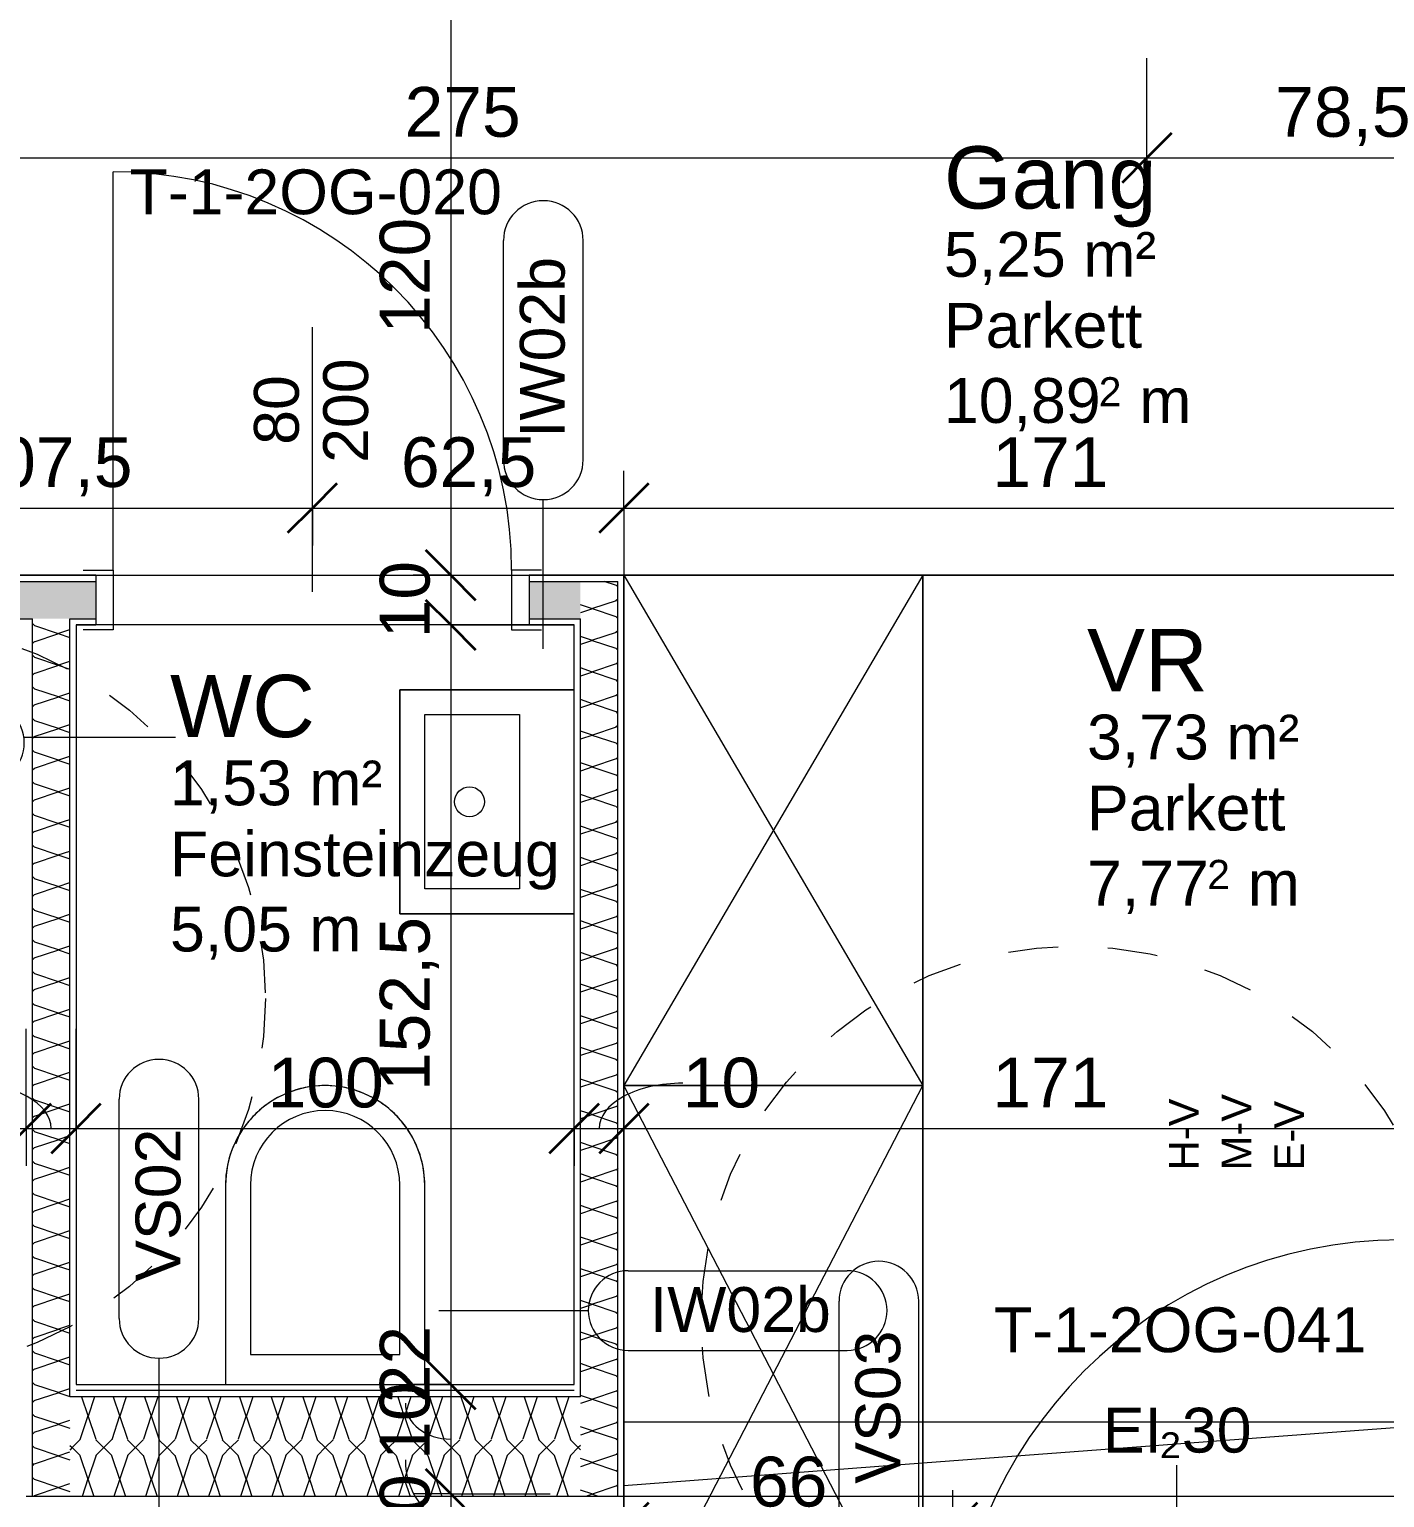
# Model space of a CAD drawing. Header units: metres. Extents: x 3 to 50, y 58.8 to 100.4.
# Drawn here: x 35.654 to 38.375, y 80.728 to 83.676 of the extents above; entities that cross this region are included whole.
import ezdxf

# ---------------------------------------------------------------- set-up
doc = ezdxf.new("R2010")
doc.units = ezdxf.units.M
doc.linetypes.add('Verdeckt', pattern=[0.003, 0.002, -0.001])
for name, color, linetype, lineweight in [('A_2D', 7, 'Continuous', 13), ('A_Bemassung-50_', 4, 'Continuous', 9), ('A_Bemassung_', 4, 'Continuous', 9), ('A_Beschriftung_', 7, 'Continuous', 9), ('A_Bodenschlitz', 7, 'Continuous', 5), ('A_Decken', 8, 'Continuous', 13), ('A_Moebel', 6, 'Continuous', 13), ('A_Raeume', 7, 'Continuous', 13), ('A_Raeume_', 7, 'Continuous', 5), ('A_Raeume_Beschriftung_', 7, 'Continuous', 9), ('A_Sanitaer', 3, 'Continuous', 13), ('A_Tueren', 31, 'Continuous', 13), ('A_Waende', 7, 'Continuous', 13), ('Text', 130, 'Continuous', 9)]:
    doc.layers.add(name, color=color, linetype=linetype, lineweight=lineweight)
doc.styles.add('Arial_2', font='arial.ttf', dxfattribs={"height": 0.125})
doc.styles.add('Arial_3', font='arial.ttf', dxfattribs={"height": 0.09})
doc.styles.add('Arial_4', font='arial.ttf', dxfattribs={"height": 0.05849})
doc.styles.add('Arial_5', font='arial.ttf', dxfattribs={"height": 0.1})
doc.styles.add('Arial_6', font='arial.ttf', dxfattribs={"height": 0.06})
doc.styles.add('Segoe UI Symbol', font='seguisym.ttf', dxfattribs={"height": 0.09})
doc.dimstyles.new('WGA-Bemaßung', dxfattribs={"dimscale": 0.3048, "dimtxt": 0.102026, "dimasz": 0.328084, "dimexe": 0.246063, "dimexo": 0.0625, "dimgap": 0.04101, "dimtad": 1, "dimdec": 1, "dimlfac": 100, "dimrnd": 0.5, "dimdsep": 46, "dimtxsty": 'Arial_5', "dimblk1": 'OBLIQUE', "dimblk2": 'OBLIQUE', "dimsah": 1, "dimcen": 0.09, "dimdle": 0.246063, "dimazin": 2, "dimtfac": 1, "dimtdec": 4, "dimtix": 1, "dimtmove": 0, "dimatfit": 3, "dimfxl": 0.656168, "dimfxlon": 1, "dimtvp": 1, "dimtolj": 1, "dimtzin": 0, "dimarcsym": 2})
doc.dimstyles.new('WGA-Bemaßung_1', dxfattribs={"dimscale": 0.3048, "dimtxt": 0.102026, "dimasz": 0.328084, "dimexe": 0.246063, "dimexo": 0.0625, "dimgap": 0.04101, "dimtad": 1, "dimdec": 1, "dimlfac": 100, "dimrnd": 0.5, "dimdsep": 46, "dimtxsty": 'Arial_5', "dimblk1": 'OBLIQUE', "dimblk2": 'OBLIQUE', "dimsah": 1, "dimcen": 0.09, "dimdle": 0.246063, "dimazin": 2, "dimtfac": 1, "dimtdec": 4, "dimtix": 1, "dimtmove": 1, "dimatfit": 3, "dimfxl": 0.656168, "dimfxlon": 1, "dimtvp": 1, "dimtolj": 1, "dimtzin": 0, "dimarcsym": 2})
doc.dimstyles.new('WGA-Bemaßung_2', dxfattribs={"dimscale": 0.3048, "dimtxt": 0.102026, "dimasz": 0.328084, "dimexe": 0.246063, "dimexo": 0.0625, "dimgap": 0.04101, "dimtad": 1, "dimdec": 1, "dimlfac": 100, "dimrnd": 0.5, "dimdsep": 46, "dimtxsty": 'Arial_5', "dimblk1": 'OBLIQUE', "dimblk2": 'OBLIQUE', "dimsah": 1, "dimcen": 0.09, "dimdle": 0.246063, "dimazin": 2, "dimtfac": 1, "dimtdec": 4, "dimtix": 1, "dimtmove": 2, "dimatfit": 3, "dimfxl": 0.656168, "dimfxlon": 1, "dimtvp": 1, "dimtolj": 1, "dimtzin": 0, "dimarcsym": 2})
doc.dimstyles.new('WGA-Bemaßung_3', dxfattribs={"dimscale": 0.3048, "dimtxt": 0.102026, "dimasz": 0.328084, "dimexe": 0.246063, "dimexo": 0.0625, "dimgap": 0.04101, "dimtad": 1, "dimdec": 1, "dimlfac": 100, "dimrnd": 0.5, "dimdsep": 46, "dimtxsty": 'Arial_5', "dimblk1": 'OBLIQUE', "dimblk2": 'OBLIQUE', "dimsah": 1, "dimcen": 0.09, "dimdle": 0.246063, "dimazin": 2, "dimtfac": 1, "dimtdec": 4, "dimtix": 1, "dimtmove": 0, "dimatfit": 3, "dimfxl": 0.656168, "dimfxlon": 1, "dimtvp": 1, "dimtolj": 1, "dimtzin": 0, "dimarcsym": 2})

# ---------------------------------------------------------------- blocks, each defined once
blk = doc.blocks.new('UZ_D1 - SL_0800x2000_Zimmertür_Stahlzarge_GK-7175309-263_PP_02OG_BT1')
at = {"layer": 'A_Tueren', "lineweight": 5}
for p, q in [((-0.4, 0.06), (-0.46, 0.06)), ((-0.4, -0.06), (-0.4, 0.06)), ((0.4, 0.06), (0.46, 0.06)), ((0.4, -0.06), (0.4, 0.06)), ((-0.46, -0.06), (-0.4, -0.06)), ((0.46, -0.06), (0.4, -0.06)), ((0.4, -0.06), (0.4, -0.86))]:
    blk.add_line(p, q, dxfattribs=at)
blk.add_arc((0.4, -0.06), 0.8, 180, 270, dxfattribs=at)
blk = doc.blocks.new('Sani_WC-Wandbasierend - 400x600-V11-263_PP_02OG_BT1')
at = {"layer": 'A_Sanitaer', "lineweight": 5}
for p, q in [((-0.075, 0.5125), (-0.075, 0.1125)), ((-0.075, 0.5125), (-0.075, 0.1125)), ((-0.025, 0.5125), (-0.025, 0.1725)), ((0.275, 0.1725), (0.275, 0.5125)), ((0.325, 0.1125), (0.325, 0.5125)), ((0.325, 0.1125), (0.325, 0.5125)), ((-0.025, 0.1725), (0.275, 0.1725)), ((-0.075, 0.1125), (0.325, 0.1125))]:
    blk.add_line(p, q, dxfattribs=at)
for radius, start, end in [(0.2, 0, 180), (0.2, 101.334, 112.8529), (0.2, 97.6033, 101.334), (0.2, 82.3967, 97.6033), (0.2, 78.666, 82.3967), (0.2, 67.1471, 78.666), (0.2, 118.3339, 128.1952), (0.2, 112.8529, 118.3339), (0.2, 61.6661, 67.1471), (0.2, 51.8048, 61.6661), (0.2, 134.0719, 143.7338), (0.15, 0, 180), (0.2, 128.1952, 134.0719), (0.2, 45.9281, 51.8048), (0.2, 36.2662, 45.9281), (0.2, 143.7338, 149.4915), (0.2, 30.5085, 36.2662), (0.2, 152.2044, 159.851), (0.2, 149.4915, 152.0709), (0.2, 20.149, 30.5085), (0.2, 164.7803, 180), (0.2, 159.851, 164.7803), (0.2, 15.2197, 20.149), (0.2, 0, 15.2197)]:
    blk.add_arc((0.125, 0.5125), radius, start, end, dxfattribs=at)
blk = doc.blocks.new('Moeb_Schrank - Schrank_2m_60cm-3885443-263_PP_02OG_BT1')
at = {"layer": 'A_Moebel', "color": 8}
for p, q in [((0, 0), (1.025, 0.6)), ((0, 0.6), (1.025, 0)), ((1.025, 0.6), (0, 0.6)), ((0, 0.6), (0, 0)), ((0, 0), (0, 0.6)), ((0, 0.6), (1.025, 0.6)), ((1.025, 0), (1.025, 0.6)), ((1.025, 0.6), (1.025, 0)), ((0, 0), (1.025, 0)), ((1.025, 0), (0, 0))]:
    blk.add_line(p, q, dxfattribs=at)
blk = doc.blocks.new('Moeb_Schrank - Schrank_2m_60cm-10184695-263_PP_02OG_BT1')
at = {"layer": 'A_Moebel', "color": 8}
for p, q in [((0, 0), (1.1575, 0.6)), ((0, 0.6), (1.1575, 0)), ((1.1575, 0.6), (0, 0.6)), ((0, 0.6), (0, 0)), ((0, 0), (0, 0.6)), ((0.1912, 0.6), (1.1575, 0.6)), ((1.1575, 0), (1.1575, 0.6)), ((1.1575, 0.6), (1.1575, 0)), ((0, 0), (1.1575, 0)), ((1.1575, 0), (0, 0))]:
    blk.add_line(p, q, dxfattribs=at)
blk = doc.blocks.new('UZ_D1 - SL_0900x2000_Wohnungstür-5426849-263_PP_02OG_BT1')
at = {"layer": 'A_Tueren', "lineweight": 5}
for p, q in [((0.45, 0.1), (0.45, 1)), ((-0.51, 0.1), (-0.45, 0.1)), ((-0.45, 0.1), (-0.45, -0.1)), ((0.45, 0.1), (0.45, -0.1)), ((0.51, 0.1), (0.45, 0.1)), ((-0.45, -0.1), (-0.51, -0.1)), ((0.45, -0.1), (0.51, -0.1))]:
    blk.add_line(p, q, dxfattribs=at)
blk.add_arc((0.45, 0.1), 0.9, 90, 180, dxfattribs=at)
blk = doc.blocks.new('Sani_Handwaschbecken_Wandbasiert_eckig - 450 x 350-11050515-263_PP_02OG_BT1')
at = {"layer": 'A_Sanitaer', "lineweight": 5}
for p, q in [((0.3476, 0.4), (-0.1024, 0.4)), ((-0.1024, 0.4), (-0.1024, 0.05)), ((-0.1024, 0.05), (-0.1024, 0.4)), ((-0.1024, 0.4), (0.3476, 0.4)), ((0.3476, 0.05), (0.3476, 0.4)), ((0.3476, 0.4), (0.3476, 0.05)), ((-0.0524, 0.16), (-0.0524, 0.35)), ((-0.0524, 0.35), (0.2976, 0.35)), ((0.2976, 0.35), (0.2976, 0.16)), ((0.2976, 0.16), (-0.0524, 0.16))]:
    blk.add_line(p, q, dxfattribs=at)
blk.add_circle((0.1226, 0.26), 0.03, dxfattribs=at)
blk = doc.blocks.new('Allg_BS - HKLS-8407931-263_PP_02OG_BT1')
at = {"layer": 'A_Bodenschlitz'}
for p, q in [((-0.7034, 0.0065), (-0.1034, 0.0065)), ((-0.1034, -0.0763), (1.0006, 0.0065)), ((-0.1034, 0.0065), (1.0006, 0.0065)), ((1.0006, 0.0065), (1.0006, -0.1435)), ((-0.7034, -0.1213), (-0.1034, -0.0763)), ((-0.1034, -0.1435), (-0.7034, -0.1435)), ((1.0006, -0.1435), (-0.1034, -0.1435))]:
    blk.add_line(p, q, dxfattribs=at)
blk = doc.blocks.new('BS_Tuer_PP - oben-10002441-263_PP_02OG_BT1')
at = {"layer": 'A_Beschriftung_'}
blk.add_line((0, 0.000124), (0, 0.010761), dxfattribs=at)
blk = doc.blocks.new('BS_Wand_Lollipop - links_unten-2026911-263_PP_02OG_BT1')
at = {"layer": 'A_Beschriftung_'}
for p, q in [((-0.00467, 0.001367), (-0.01347, 0.001367)), ((-0.003087, 0), (0.003, 0)), ((-0.00467, -0.001833), (-0.01347, -0.001833))]:
    blk.add_line(p, q, dxfattribs=at)
for centre, start, end in [((-0.01347, -0.000233), 90, 270), ((-0.00467, -0.000233), 270, 90)]:
    blk.add_arc(centre, 0.0016, start, end, dxfattribs=at)
blk = doc.blocks.new('BS_Wand_Lollipop - rechts_oben-2026913-263_PP_02OG_BT1')
at = {"layer": 'A_Beschriftung_'}
for p, q in [((0.0046, 0.0016), (0.0134, 0.0016)), ((-0.003, 0), (0.003, 0)), ((0.0046, -0.0016), (0.0134, -0.0016))]:
    blk.add_line(p, q, dxfattribs=at)
for centre, start, end in [((0.0046, 0), 90, 270), ((0.0134, 0), 270, 90)]:
    blk.add_arc(centre, 0.0016, start, end, dxfattribs=at)
blk = doc.blocks.new('DIMBLOCK199-263_PP_02OG_BT1')
at = {"layer": 'A_Bemassung-50_', "transparency": 16777216}
for p, q in [((32.8102, 81.4693), (32.8102, 81.6693)), ((35.6477, 81.4693), (35.6477, 81.6693)), ((32.8102, 81.4693), (35.6477, 81.4693)), ((32.8102, 81.4693), (32.8102, 81.3943)), ((35.6477, 81.4693), (35.6477, 81.3943))]:
    blk.add_line(p, q, dxfattribs=at)
at = {"layer": 'A_Bemassung-50_', "lineweight": 35, "transparency": 16777216}
for p, q in [((32.8102, 81.4693), (32.8602, 81.5193)), ((35.6477, 81.4693), (35.6977, 81.5193)), ((32.8102, 81.4693), (32.7602, 81.4193)), ((35.6477, 81.4693), (35.5977, 81.4193))]:
    blk.add_line(p, q, dxfattribs=at)
at = {"layer": 'A_Bemassung-50_', "color": 0, "transparency": 16777216, "insert": (33.7855, 81.5837), "char_height": 0.1, "width": 0.276883, "attachment_point": 1, "line_spacing_factor": 0.941778, "style": 'Arial_5'}
blk.add_mtext('284', dxfattribs=at)
blk = doc.blocks.new('_Oblique')
at = {"color": 0, "linetype": 'ByBlock', "lineweight": -2}
blk.add_line((-0.5, -0.5), (0.5, 0.5), dxfattribs=at)
blk = doc.blocks.new('DIMBLOCK200-263_PP_02OG_BT1')
at = {"layer": 'A_Bemassung-50_', "transparency": 16777216}
for p, q in [((35.6477, 81.4693), (35.6477, 81.6693)), ((35.7477, 81.4693), (35.7477, 81.6693)), ((35.6477, 81.4693), (35.7477, 81.4693)), ((35.6477, 81.4693), (35.6477, 81.3943)), ((35.7477, 81.4693), (35.7477, 81.3943))]:
    blk.add_line(p, q, dxfattribs=at)
at = {"layer": 'A_Bemassung-50_', "lineweight": 35, "transparency": 16777216}
for p, q in [((35.6477, 81.4693), (35.6977, 81.5193)), ((35.7477, 81.4693), (35.7977, 81.5193)), ((35.6477, 81.4693), (35.5977, 81.4193)), ((35.7477, 81.4693), (35.6977, 81.4193))]:
    blk.add_line(p, q, dxfattribs=at)
at = {"layer": 'A_Bemassung-50_', "transparency": 16777216}
blk.add_ellipse((35.5327, 81.4693), major_axis=(0.165, 0), ratio=0.551504, start_param=0, end_param=1.570796, dxfattribs=at)
at = {"layer": 'A_Bemassung-50_', "color": 0, "transparency": 16777216, "insert": (35.3789, 81.6116), "char_height": 0.1, "width": 0.184588, "attachment_point": 1, "line_spacing_factor": 0.941778, "style": 'Arial_5'}
blk.add_mtext('10', dxfattribs=at)
blk = doc.blocks.new('DIMBLOCK201-263_PP_02OG_BT1')
at = {"layer": 'A_Bemassung-50_', "transparency": 16777216}
for p, q in [((35.7477, 81.4693), (35.7477, 81.6693)), ((36.7477, 81.4693), (36.7477, 81.6693)), ((35.7477, 81.4693), (36.7477, 81.4693)), ((35.7477, 81.4693), (35.7477, 81.3943)), ((36.7477, 81.4693), (36.7477, 81.3943))]:
    blk.add_line(p, q, dxfattribs=at)
at = {"layer": 'A_Bemassung-50_', "lineweight": 35, "transparency": 16777216}
for p, q in [((35.7477, 81.4693), (35.7977, 81.5193)), ((36.7477, 81.4693), (36.7977, 81.5193)), ((35.7477, 81.4693), (35.6977, 81.4193)), ((36.7477, 81.4693), (36.6977, 81.4193))]:
    blk.add_line(p, q, dxfattribs=at)
at = {"layer": 'A_Bemassung-50_', "color": 0, "transparency": 16777216, "insert": (36.1323, 81.6116), "char_height": 0.1, "width": 0.276883, "attachment_point": 1, "line_spacing_factor": 0.941778, "style": 'Arial_5'}
blk.add_mtext('100', dxfattribs=at)
blk = doc.blocks.new('DIMBLOCK202-263_PP_02OG_BT1')
at = {"layer": 'A_Bemassung-50_', "transparency": 16777216}
for p, q in [((36.7477, 81.4693), (36.7477, 81.6693)), ((36.8477, 81.4693), (36.8477, 81.6693)), ((36.7477, 81.4693), (36.8477, 81.4693)), ((36.7477, 81.4693), (36.7477, 81.3943)), ((36.8477, 81.4693), (36.8477, 81.3943))]:
    blk.add_line(p, q, dxfattribs=at)
at = {"layer": 'A_Bemassung-50_', "lineweight": 35, "transparency": 16777216}
for p, q in [((36.7477, 81.4693), (36.7977, 81.5193)), ((36.8477, 81.4693), (36.8977, 81.5193)), ((36.7477, 81.4693), (36.6977, 81.4193)), ((36.8477, 81.4693), (36.7977, 81.4193))]:
    blk.add_line(p, q, dxfattribs=at)
at = {"layer": 'A_Bemassung-50_', "transparency": 16777216}
blk.add_ellipse((36.9657, 81.4693), major_axis=(0.168, 0), ratio=0.541463, start_param=1.570796, end_param=3.141593, dxfattribs=at)
at = {"layer": 'A_Bemassung-50_', "color": 0, "transparency": 16777216, "insert": (36.9657, 81.6116), "char_height": 0.1, "width": 0.184588, "attachment_point": 1, "line_spacing_factor": 0.941778, "style": 'Arial_5'}
blk.add_mtext('10', dxfattribs=at)
blk = doc.blocks.new('DIMBLOCK203-263_PP_02OG_BT1')
at = {"layer": 'A_Bemassung-50_', "transparency": 16777216}
for p, q in [((36.8477, 81.4693), (36.8477, 81.6693)), ((38.5577, 81.4693), (38.5577, 81.6693)), ((36.8477, 81.4693), (38.5577, 81.4693)), ((36.8477, 81.4693), (36.8477, 81.3943)), ((38.5577, 81.4693), (38.5577, 81.3943))]:
    blk.add_line(p, q, dxfattribs=at)
at = {"layer": 'A_Bemassung-50_', "lineweight": 35, "transparency": 16777216}
for p, q in [((36.8477, 81.4693), (36.8977, 81.5193)), ((38.5577, 81.4693), (38.6077, 81.5193)), ((36.8477, 81.4693), (36.7977, 81.4193)), ((38.5577, 81.4693), (38.5077, 81.4193))]:
    blk.add_line(p, q, dxfattribs=at)
at = {"layer": 'A_Bemassung-50_', "color": 0, "transparency": 16777216, "insert": (37.5873, 81.6116), "char_height": 0.1, "width": 0.276883, "attachment_point": 1, "line_spacing_factor": 0.941778, "style": 'Arial_5'}
blk.add_mtext('171', dxfattribs=at)
blk = doc.blocks.new('DIMBLOCK489-263_PP_02OG_BT1')
at = {"layer": 'A_Bemassung-50_', "transparency": 16777216}
for p, q in [((35.1477, 83.4184), (35.1477, 83.6184)), ((37.8977, 83.4184), (37.8977, 83.6184)), ((35.1477, 83.4184), (37.8977, 83.4184)), ((35.1477, 83.4184), (35.1477, 83.3434)), ((37.8977, 83.4184), (37.8977, 83.3434))]:
    blk.add_line(p, q, dxfattribs=at)
at = {"layer": 'A_Bemassung-50_', "lineweight": 35, "transparency": 16777216}
for p, q in [((35.1477, 83.4184), (35.1977, 83.4684)), ((37.8977, 83.4184), (37.9477, 83.4684)), ((35.1477, 83.4184), (35.0977, 83.3684)), ((37.8977, 83.4184), (37.8477, 83.3684))]:
    blk.add_line(p, q, dxfattribs=at)
at = {"layer": 'A_Bemassung-50_', "color": 0, "transparency": 16777216, "insert": (36.4073, 83.5607), "char_height": 0.1, "width": 0.276883, "attachment_point": 1, "line_spacing_factor": 0.941778, "style": 'Arial_5'}
blk.add_mtext('275', dxfattribs=at)
blk = doc.blocks.new('DIMBLOCK490-263_PP_02OG_BT1')
at = {"layer": 'A_Bemassung-50_', "transparency": 16777216}
for p, q in [((37.8977, 83.4184), (37.8977, 83.6184)), ((38.6827, 83.4184), (38.6827, 83.6184)), ((37.8977, 83.4184), (38.6827, 83.4184)), ((37.8977, 83.4184), (37.8977, 83.3434)), ((38.6827, 83.4184), (38.6827, 83.3434))]:
    blk.add_line(p, q, dxfattribs=at)
at = {"layer": 'A_Bemassung-50_', "lineweight": 35, "transparency": 16777216}
for p, q in [((37.8977, 83.4184), (37.9477, 83.4684)), ((38.6827, 83.4184), (38.7327, 83.4684)), ((37.8977, 83.4184), (37.8477, 83.3684)), ((38.6827, 83.4184), (38.6327, 83.3684))]:
    blk.add_line(p, q, dxfattribs=at)
at = {"layer": 'A_Bemassung-50_', "color": 0, "transparency": 16777216, "insert": (38.1552, 83.5607), "char_height": 0.1, "width": 0.323972, "attachment_point": 1, "line_spacing_factor": 0.941778, "style": 'Arial_5'}
blk.add_mtext('78,5', dxfattribs=at)
blk = doc.blocks.new('DIMBLOCK527-263_PP_02OG_BT1')
at = {"layer": 'A_Bemassung-50_', "transparency": 16777216}
for p, q in [((35.1477, 82.7152), (35.1477, 82.9152)), ((36.2221, 82.7152), (36.2221, 82.9152)), ((35.1477, 82.7152), (36.2221, 82.7152)), ((35.1477, 82.7152), (35.1477, 82.6402)), ((36.2221, 82.7152), (36.2221, 82.6402))]:
    blk.add_line(p, q, dxfattribs=at)
at = {"layer": 'A_Bemassung-50_', "lineweight": 35, "transparency": 16777216}
for p, q in [((35.1477, 82.7152), (35.1977, 82.7652)), ((36.2221, 82.7152), (36.2721, 82.7652)), ((35.1477, 82.7152), (35.0977, 82.6652)), ((36.2221, 82.7152), (36.1721, 82.6652))]:
    blk.add_line(p, q, dxfattribs=at)
at = {"layer": 'A_Bemassung-50_', "color": 0, "transparency": 16777216, "insert": (35.5114, 82.8575), "char_height": 0.1, "width": 0.416266, "attachment_point": 1, "line_spacing_factor": 0.941778, "style": 'Arial_5'}
blk.add_mtext('107,5', dxfattribs=at)
blk = doc.blocks.new('DIMBLOCK528-263_PP_02OG_BT1')
at = {"layer": 'A_Bemassung-50_', "transparency": 16777216}
for p, q in [((36.2221, 82.7152), (36.2221, 82.9152)), ((36.8477, 82.7152), (36.8477, 82.7902)), ((36.2221, 82.7152), (36.8477, 82.7152)), ((36.2221, 82.7152), (36.2221, 82.6402)), ((36.8477, 82.7152), (36.8477, 82.5152))]:
    blk.add_line(p, q, dxfattribs=at)
at = {"layer": 'A_Bemassung-50_', "lineweight": 35, "transparency": 16777216}
for p, q in [((36.2221, 82.7152), (36.2721, 82.7652)), ((36.8477, 82.7152), (36.8977, 82.7652)), ((36.2221, 82.7152), (36.1721, 82.6652)), ((36.8477, 82.7152), (36.7977, 82.6652))]:
    blk.add_line(p, q, dxfattribs=at)
at = {"layer": 'A_Bemassung-50_', "color": 0, "transparency": 16777216, "insert": (36.3999, 82.8575), "char_height": 0.1, "width": 0.323972, "attachment_point": 1, "line_spacing_factor": 0.941778, "style": 'Arial_5'}
blk.add_mtext('62,5', dxfattribs=at)
blk = doc.blocks.new('DIMBLOCK529-263_PP_02OG_BT1')
at = {"layer": 'A_Bemassung-50_', "transparency": 16777216}
for p, q in [((36.8477, 82.7152), (36.8477, 82.7902)), ((38.5577, 82.7152), (38.5577, 82.7902)), ((36.8477, 82.7152), (38.5577, 82.7152)), ((36.8477, 82.7152), (36.8477, 82.5152)), ((38.5577, 82.7152), (38.5577, 82.5152))]:
    blk.add_line(p, q, dxfattribs=at)
at = {"layer": 'A_Bemassung-50_', "lineweight": 35, "transparency": 16777216}
for p, q in [((36.8477, 82.7152), (36.8977, 82.7652)), ((38.5577, 82.7152), (38.6077, 82.7652)), ((36.8477, 82.7152), (36.7977, 82.6652)), ((38.5577, 82.7152), (38.5077, 82.6652))]:
    blk.add_line(p, q, dxfattribs=at)
at = {"layer": 'A_Bemassung-50_', "color": 0, "transparency": 16777216, "insert": (37.5873, 82.8575), "char_height": 0.1, "width": 0.276883, "attachment_point": 1, "line_spacing_factor": 0.941778, "style": 'Arial_5'}
blk.add_mtext('171', dxfattribs=at)
blk = doc.blocks.new('DIMBLOCK570-263_PP_02OG_BT1')
at = {"layer": 'A_Bemassung-50_', "transparency": 16777216}
for p, q in [((36.8477, 80.668), (36.8477, 80.868)), ((37.5077, 80.668), (37.5077, 80.743)), ((36.7727, 80.668), (37.5827, 80.668)), ((36.8477, 80.668), (36.8477, 80.593)), ((37.5077, 80.668), (37.5077, 80.468))]:
    blk.add_line(p, q, dxfattribs=at)
at = {"layer": 'A_Bemassung-50_', "lineweight": 35, "transparency": 16777216}
for p, q in [((36.8477, 80.668), (36.8977, 80.718)), ((37.5077, 80.668), (37.5577, 80.718)), ((36.8477, 80.668), (36.7977, 80.618)), ((37.5077, 80.668), (37.4577, 80.618))]:
    blk.add_line(p, q, dxfattribs=at)
at = {"layer": 'A_Bemassung-50_', "color": 0, "transparency": 16777216, "insert": (37.1008, 80.8103), "char_height": 0.1, "width": 0.184588, "attachment_point": 1, "line_spacing_factor": 0.941778, "style": 'Arial_5'}
blk.add_mtext('66', dxfattribs=at)
blk = doc.blocks.new('DIMBLOCK575-263_PP_02OG_BT1')
at = {"layer": 'A_Bemassung-50_', "lineweight": 35, "transparency": 16777216}
for p, q in [((36.4998, 83.7805), (36.4498, 83.8305)), ((36.4998, 83.7805), (36.5498, 83.7305)), ((36.4998, 82.5805), (36.4498, 82.6305)), ((36.4998, 82.5805), (36.5498, 82.5305))]:
    blk.add_line(p, q, dxfattribs=at)
at = {"layer": 'A_Bemassung-50_', "transparency": 16777216}
for p, q in [((36.4998, 83.7805), (36.4248, 83.7805)), ((36.4998, 83.7805), (36.4998, 82.5805)), ((36.4998, 83.7805), (36.6998, 83.7805)), ((36.4998, 82.5805), (36.4248, 82.5805)), ((36.4998, 82.5805), (36.6998, 82.5805))]:
    blk.add_line(p, q, dxfattribs=at)
at = {"layer": 'A_Bemassung-50_', "color": 0, "transparency": 16777216, "insert": (36.3575, 83.0651), "char_height": 0.1, "width": 0.276883, "attachment_point": 1, "rotation": 90, "line_spacing_factor": 0.941778, "style": 'Arial_5'}
blk.add_mtext('120', dxfattribs=at)
blk = doc.blocks.new('DIMBLOCK576-263_PP_02OG_BT1')
at = {"layer": 'A_Bemassung-50_', "lineweight": 35, "transparency": 16777216}
for p, q in [((36.4998, 82.5805), (36.4498, 82.6305)), ((36.4998, 82.5805), (36.5498, 82.5305)), ((36.4998, 82.4805), (36.4498, 82.5305)), ((36.4998, 82.4805), (36.5498, 82.4305))]:
    blk.add_line(p, q, dxfattribs=at)
at = {"layer": 'A_Bemassung-50_', "transparency": 16777216}
for p, q in [((36.4998, 82.5805), (36.4248, 82.5805)), ((36.4998, 82.5805), (36.4998, 82.4805)), ((36.4998, 82.5805), (36.6998, 82.5805)), ((36.4998, 82.4805), (36.4248, 82.4805)), ((36.4998, 82.4805), (36.6998, 82.4805))]:
    blk.add_line(p, q, dxfattribs=at)
at = {"layer": 'A_Bemassung-50_', "color": 0, "transparency": 16777216, "insert": (36.3575, 82.4536), "char_height": 0.1, "width": 0.184588, "attachment_point": 1, "rotation": 90, "line_spacing_factor": 0.941778, "style": 'Arial_5'}
blk.add_mtext('10', dxfattribs=at)
blk = doc.blocks.new('DIMBLOCK577-263_PP_02OG_BT1')
at = {"layer": 'A_Bemassung-50_', "lineweight": 35, "transparency": 16777216}
for p, q in [((36.4998, 82.4805), (36.4498, 82.5305)), ((36.4998, 82.4805), (36.5498, 82.4305)), ((36.4998, 80.9555), (36.4498, 81.0055)), ((36.4998, 80.9555), (36.5498, 80.9055))]:
    blk.add_line(p, q, dxfattribs=at)
at = {"layer": 'A_Bemassung-50_', "transparency": 16777216}
for p, q in [((36.4998, 82.4805), (36.4248, 82.4805)), ((36.4998, 82.4805), (36.4998, 80.9555)), ((36.4998, 82.4805), (36.6998, 82.4805)), ((36.4998, 80.9555), (36.4248, 80.9555)), ((36.4998, 80.9555), (36.6998, 80.9555))]:
    blk.add_line(p, q, dxfattribs=at)
at = {"layer": 'A_Bemassung-50_', "color": 0, "transparency": 16777216, "insert": (36.3575, 81.5446), "char_height": 0.1, "width": 0.416266, "attachment_point": 1, "rotation": 90, "line_spacing_factor": 0.941778, "style": 'Arial_5'}
blk.add_mtext('152,5', dxfattribs=at)
blk = doc.blocks.new('DIMBLOCK578-263_PP_02OG_BT1')
at = {"layer": 'A_Bemassung-50_', "lineweight": 35, "transparency": 16777216}
for p, q in [((36.4998, 80.9555), (36.4498, 81.0055)), ((36.4998, 80.9555), (36.5498, 80.9055)), ((36.4998, 80.7355), (36.4498, 80.7855)), ((36.4998, 80.7355), (36.5498, 80.6855))]:
    blk.add_line(p, q, dxfattribs=at)
at = {"layer": 'A_Bemassung-50_', "transparency": 16777216}
for p, q in [((36.4998, 80.9555), (36.4248, 80.9555)), ((36.4998, 80.9555), (36.4998, 80.7355)), ((36.4998, 80.9555), (36.6998, 80.9555)), ((36.4998, 80.7355), (36.4248, 80.7355)), ((36.4998, 80.7355), (36.6998, 80.7355))]:
    blk.add_line(p, q, dxfattribs=at)
blk.add_ellipse((36.4998, 80.9176), major_axis=(0.091, 0), ratio=0.79217, start_param=3.141593, end_param=4.712389, dxfattribs=at)
at = {"layer": 'A_Bemassung-50_', "color": 0, "transparency": 16777216, "insert": (36.3575, 80.9176), "char_height": 0.1, "width": 0.184588, "attachment_point": 1, "rotation": 90, "line_spacing_factor": 0.941778, "style": 'Arial_5'}
blk.add_mtext('22', dxfattribs=at)
blk = doc.blocks.new('DIMBLOCK579-263_PP_02OG_BT1')
at = {"layer": 'A_Bemassung-50_', "lineweight": 35, "transparency": 16777216}
for p, q in [((36.4998, 80.7355), (36.4498, 80.7855)), ((36.4998, 80.7355), (36.5498, 80.6855)), ((36.4998, 80.6355), (36.4498, 80.6855)), ((36.4998, 80.6355), (36.5498, 80.5855))]:
    blk.add_line(p, q, dxfattribs=at)
at = {"layer": 'A_Bemassung-50_', "transparency": 16777216}
for p, q in [((36.4998, 80.7355), (36.4248, 80.7355)), ((36.4998, 80.7355), (36.4998, 80.6355)), ((36.4998, 80.7355), (36.6998, 80.7355)), ((36.4998, 80.6355), (36.4248, 80.6355)), ((36.4998, 80.6355), (36.6998, 80.6355))]:
    blk.add_line(p, q, dxfattribs=at)
blk.add_ellipse((36.4998, 80.8039), major_axis=(0, 0.1184), ratio=0.768489, start_param=1.570796, end_param=3.141593, dxfattribs=at)
at = {"layer": 'A_Bemassung-50_', "color": 0, "transparency": 16777216, "insert": (36.3575, 80.8039), "char_height": 0.1, "width": 0.184588, "attachment_point": 1, "rotation": 90, "line_spacing_factor": 0.941778, "style": 'Arial_5'}
blk.add_mtext('10', dxfattribs=at)
blk = doc.blocks.new('DIMBLOCK580-263_PP_02OG_BT1')
at = {"layer": 'A_Bemassung-50_', "lineweight": 35, "transparency": 16777216}
for p, q in [((36.4998, 80.6355), (36.4498, 80.6855)), ((36.4998, 80.6355), (36.5498, 80.5855)), ((36.4998, 80.3355), (36.4498, 80.3855)), ((36.4998, 80.3355), (36.5498, 80.2855))]:
    blk.add_line(p, q, dxfattribs=at)
at = {"layer": 'A_Bemassung-50_', "transparency": 16777216}
for p, q in [((36.4998, 80.6355), (36.4248, 80.6355)), ((36.4998, 80.6355), (36.4998, 80.3355)), ((36.4998, 80.6355), (36.6998, 80.6355)), ((36.4998, 80.3355), (36.4248, 80.3355)), ((36.4998, 80.3355), (36.6998, 80.3355))]:
    blk.add_line(p, q, dxfattribs=at)
blk.add_ellipse((36.4998, 80.6198), major_axis=(0, 0.1343), ratio=0.677286, start_param=1.570796, end_param=3.141593, dxfattribs=at)
at = {"layer": 'A_Bemassung-50_', "color": 0, "transparency": 16777216, "insert": (36.3575, 80.6198), "char_height": 0.1, "width": 0.184588, "attachment_point": 1, "rotation": 90, "line_spacing_factor": 0.941778, "style": 'Arial_5'}
blk.add_mtext('30', dxfattribs=at)

msp = doc.modelspace()

# ---------------------------------------------------------------- hatches: boundary and pattern name
at = {"layer": 'A_Waende', "lineweight": 5}
h = msp.add_hatch(dxfattribs=at)
h.set_pattern_fill('FP_49', color=250, angle=135, style=0, pattern_type=2)
h.set_pattern_definition([(45, (34.72955, 82.48047), (0.1270034, 0.254), [0.02245, -0.15715]), (45, (34.77693, 82.59149), (0.1270034, 0.254), [0.02245, -0.15715]), (45, (34.791775, 82.48047), (0.1270034, 0.254), [0.02245, -0.15715]), (45, (34.840565, 82.59149), (0.1270034, 0.254), [0.02245, -0.15715]), (71.565, (34.745106, 82.496027), (0.1270007, 0.50799766), [0.0502, -0.35141]), (71.565, (34.760662, 82.54411), (0.1270007, 0.50799766), [0.0502, -0.35141]), (71.565, (34.80804, 82.496734), (0.1270007, 0.50799766), [0.0502, -0.35141]), (71.565, (34.8243, 82.54411), (0.1270007, 0.50799766), [0.0502, -0.35141]), (135, (34.7444, 82.59149), (0.1270034, -0.254), [0.02245, -0.15715]), (135, (34.791775, 82.48047), (0.1270034, -0.254), [0.02245, -0.15715]), (135, (34.80804, 82.59149), (0.1270034, -0.254), [0.02245, -0.15715]), (135, (34.855415, 82.48047), (0.1270034, -0.254), [0.02245, -0.15715]), (108.435, (34.760662, 82.54411), (0.1270007, -0.50799766), [0.0502, -0.35141]), (108.435, (34.77622, 82.496027), (0.1270007, -0.50799766), [0.0502, -0.35141]), (108.435, (34.8243, 82.54411), (0.1270007, -0.50799766), [0.0502, -0.35141]), (108.435, (34.83986, 82.496027), (0.1270007, -0.50799766), [0.0502, -0.35141])])
h.paths.add_polyline_path([(34.7069, 82.493), (34.7127, 82.493), (34.7127, 82.568), (32.7102, 82.568), (32.7102, 82.493), (34.5507, 82.493)])
h.paths.add_polyline_path([(35.7352, 82.493), (35.7871, 82.493), (35.7871, 82.568), (35.5827, 82.568), (35.5827, 82.493), (35.7351, 82.493)])
h.paths.add_polyline_path([(36.6571, 82.493), (36.7602, 82.493), (36.7602, 82.568), (36.6571, 82.568)])
h = msp.add_hatch(dxfattribs=at)
h.set_pattern_fill('FP_50', color=250, angle=-45, style=0, pattern_type=2)
h.set_pattern_definition([(135, (36.84733, 81.65528), (-0.254, 0.1270034), [0.02245, -0.15715]), (135, (36.73632, 81.70265), (-0.254, 0.1270034), [0.02245, -0.15715]), (135, (36.84733, 81.71892), (-0.254, 0.1270034), [0.02245, -0.15715]), (135, (36.73632, 81.76629), (-0.254, 0.1270034), [0.02245, -0.15715]), (161.565, (36.83178, 81.670833), (-0.5079977, 0.1270007), [0.0502, -0.35141]), (161.565, (36.7844, 81.687097), (-0.5079977, 0.1270007), [0.0502, -0.35141]), (161.565, (36.83178, 81.734473), (-0.5079977, 0.1270007), [0.0502, -0.35141]), (161.565, (36.7844, 81.750736), (-0.5079977, 0.1270007), [0.0502, -0.35141]), (225, (36.73632, 81.67154), (0.254, 0.1270034), [0.02245, -0.15715]), (225, (36.84733, 81.71892), (0.254, 0.1270034), [0.02245, -0.15715]), (225, (36.73632, 81.73518), (0.254, 0.1270034), [0.02245, -0.15715]), (225, (36.84733, 81.78256), (0.254, 0.1270034), [0.02245, -0.15715]), (198.435, (36.7844, 81.687097), (0.5079977, 0.1270007), [0.0502, -0.35141]), (198.435, (36.83178, 81.70336), (0.5079977, 0.1270007), [0.0502, -0.35141]), (198.435, (36.7844, 81.750736), (0.5079977, 0.1270007), [0.0502, -0.35141]), (198.435, (36.83178, 81.767), (0.5079977, 0.1270007), [0.0502, -0.35141])])
h.paths.add_polyline_path([(36.8327, 80.7305), (36.8352, 80.7305), (36.8352, 82.568), (36.7602, 82.568), (36.7602, 80.7305)])
h = msp.add_hatch(dxfattribs=at)
h.set_pattern_fill('FP_48', color=250, angle=-45, style=0, pattern_type=2)
h.set_pattern_definition([(315, (35.64808, 81.60578), (0.254, -0.127003), [0.02245, -0.15715]), (315, (35.75839, 81.5577), (0.254, -0.1270034), [0.02245, -0.15715]), (315, (35.64808, 81.54214), (0.254, -0.1270034), [0.02245, -0.15715]), (315, (35.7591, 81.49476), (0.254, -0.1270034), [0.02245, -0.15715]), (341.565, (35.663638, 81.590223), (0.5079977, -0.1270007), [0.0502, -0.35141]), (341.565, (35.711014, 81.57396), (0.5079977, -0.1270007), [0.0502, -0.35141]), (341.565, (35.663638, 81.526583), (0.5079977, -0.1270007), [0.0502, -0.35141]), (341.565, (35.711014, 81.51032), (0.5079977, -0.1270007), [0.0502, -0.35141]), (45, (35.7591, 81.58952), (-0.254, -0.1270034), [0.02245, -0.15715]), (45, (35.64808, 81.54214), (-0.254, -0.1270034), [0.02245, -0.15715]), (45, (35.7591, 81.52588), (-0.254, -0.1270034), [0.02245, -0.15715]), (45, (35.64808, 81.4785), (-0.254, -0.1270034), [0.02245, -0.15715]), (18.435, (35.711014, 81.57396), (-0.5079977, -0.1270007), [0.0502, -0.35141]), (18.435, (35.663638, 81.557696), (-0.5079977, -0.1270007), [0.0502, -0.35141]), (18.435, (35.711014, 81.51032), (-0.5079977, -0.1270007), [0.0502, -0.35141]), (18.435, (35.663638, 81.494057), (-0.5079977, -0.1270007), [0.0502, -0.35141])])
h.paths.add_polyline_path([(35.7303, 80.7305), (35.7352, 80.7305), (35.7351, 82.493), (35.6602, 82.493), (35.6602, 80.7305), (35.7141, 80.7305)])
h = msp.add_hatch(dxfattribs=at)
h.set_pattern_fill('FP_52', color=250, angle=-225, style=0, pattern_type=2)
h.set_pattern_definition([(225, (36.24771, 80.95524), (-0.127003, -0.254), [0.02245, -0.15715]), (225, (36.20033, 80.844225), (-0.127003, -0.254), [0.02245, -0.15715]), (225, (36.18407, 80.95524), (-0.127003, -0.254), [0.02245, -0.15715]), (225, (36.13669, 80.844225), (-0.127003, -0.254), [0.02245, -0.15715]), (251.565, (36.23215, 80.939685), (-0.1270007, -0.5079977), [0.0502, -0.35141]), (251.565, (36.21589, 80.89231), (-0.1270007, -0.5079977), [0.0502, -0.35141]), (251.565, (36.16851, 80.939685), (-0.1270007, -0.5079977), [0.0502, -0.35141]), (251.565, (36.15225, 80.89231), (-0.1270007, -0.5079977), [0.0502, -0.35141]), (315, (36.23144, 80.844225), (-0.127003, 0.254), [0.02245, -0.15715]), (315, (36.18407, 80.95524), (-0.127003, 0.254), [0.02245, -0.15715]), (315, (36.167805, 80.844225), (-0.127003, 0.254), [0.02245, -0.15715]), (315, (36.12043, 80.95524), (-0.127003, 0.254), [0.02245, -0.15715]), (288.435, (36.21589, 80.89231), (-0.1270007, 0.5079977), [0.0502, -0.35141]), (288.435, (36.199625, 80.939685), (-0.1270007, 0.5079977), [0.0502, -0.35141]), (288.435, (36.15225, 80.89231), (-0.1270007, 0.5079977), [0.0502, -0.35141]), (288.435, (36.135985, 80.939685), (-0.1270007, 0.5079977), [0.0502, -0.35141])])
h.paths.add_polyline_path([(35.7352, 80.7305), (36.7602, 80.7305), (36.7602, 80.9305), (35.7352, 80.9305), (35.7352, 80.7515)])

# ---------------------------------------------------------------- linework, layer by layer
at = {"layer": 'A_2D', "linetype": 'Verdeckt', "lineweight": 5}
for centre in [(35.3777, 81.7305), (37.7527, 81.0855)]:
    msp.add_circle(centre, 0.75, dxfattribs=at)
at = {"layer": 'A_Decken'}
for p, q in [((35.7871, 82.5805), (36.6571, 82.5805)), ((35.788, 80.9555), (36.7477, 80.9555))]:
    msp.add_line(p, q, dxfattribs=at)
at = {"layer": 'A_Raeume', "color": 8, "linetype": 'Verdeckt'}
for p, q in [((36.8477, 82.5805), (37.4477, 82.5805)), ((37.4477, 82.5805), (38.5577, 82.5805))]:
    msp.add_line(p, q, dxfattribs=at)
at = {"layer": 'A_Raeume_', "flags": 128}
for points in [[(38.6827, 82.5805), (38.6827, 83.7805), (38.4702, 83.7805), (38.4686, 83.7805), (35.6977, 83.7805), (34.3102, 83.7805), (34.3102, 82.5805), (35.6977, 82.5805), (36.7977, 82.5805), (36.9507, 82.5805), (38.6202, 82.5805)], [(38.5577, 82.5805), (36.8477, 82.5805), (36.8477, 80.843), (36.8477, 80.7305), (36.8477, 80.683), (36.8477, 80.398), (38.5577, 80.398)], [(35.7477, 82.4805), (35.7477, 80.9555), (36.7477, 80.9555), (36.7477, 82.4427), (36.7477, 82.4805)]]:
    msp.add_lwpolyline(points, close=True, dxfattribs=at)
at = {"layer": 'A_Waende', "color": 10}
for p, q in [((35.7871, 82.5805), (35.5827, 82.5805)), ((35.5827, 82.568), (35.7871, 82.568)), ((35.7871, 82.5805), (35.7871, 82.568)), ((36.8477, 82.5805), (36.6571, 82.5805)), ((36.6571, 82.5805), (36.6571, 82.568)), ((36.6571, 82.568), (36.8352, 82.568)), ((36.8352, 80.7305), (36.8352, 82.568)), ((36.8477, 82.5805), (36.8477, 80.398)), ((35.5827, 82.493), (35.6602, 82.493)), ((35.6602, 80.7305), (35.6602, 82.493)), ((35.7352, 80.9305), (35.7352, 82.493)), ((35.7352, 82.493), (35.7871, 82.493)), ((35.7477, 82.4805), (35.7477, 80.9555)), ((35.7477, 82.4805), (35.7871, 82.4805)), ((35.7871, 82.493), (35.7871, 82.4805)), ((36.6571, 82.493), (36.6571, 82.4805)), ((36.6571, 82.493), (36.7602, 82.493)), ((36.6571, 82.4805), (36.7477, 82.4805)), ((36.7477, 80.9555), (36.7477, 82.4805)), ((36.7602, 80.9305), (36.7602, 82.493)), ((35.7477, 80.9555), (35.788, 80.9555)), ((36.7602, 80.9305), (35.7352, 80.9305)), ((36.8477, 80.7305), (35.6477, 80.7305))]:
    msp.add_line(p, q, dxfattribs=at)
at = {"layer": 'A_Waende', "color": 250, "lineweight": 5}
for p, q in [((35.7871, 82.568), (35.7871, 82.493)), ((36.6571, 82.568), (36.6571, 82.493))]:
    msp.add_line(p, q, dxfattribs=at)
at = {"layer": 'A_Waende', "lineweight": 18}
msp.add_line((36.7477, 80.943), (35.7477, 80.943), dxfattribs=at)

# ---------------------------------------------------------------- block references
at = {"layer": 'A_2D'}
msp.add_blockref('Allg_BS - HKLS-8407931-263_PP_02OG_BT1', (37.5511, 80.874), dxfattribs=at)
at = {"layer": 'A_Beschriftung_', "xscale": 49.99999999999998, "yscale": 49.99999999999998, "zscale": 49.99999999999998, "rotation": 89.99999999999991}
for p in [(36.6858, 82.5823), (35.9142, 80.8581), (37.3595, 80.4526)]:
    msp.add_blockref('BS_Wand_Lollipop - rechts_oben-2026913-263_PP_02OG_BT1', p, dxfattribs=at)
at = {"layer": 'A_Beschriftung_', "xscale": 49.99999999999998, "yscale": 49.99999999999998, "zscale": 49.99999999999998}
for name, p in [('BS_Tuer_PP - oben-10002441-263_PP_02OG_BT1', (36.2221, 82.5405)), ('BS_Wand_Lollipop - links_unten-2026911-263_PP_02OG_BT1', (35.7973, 82.2553)), ('BS_Wand_Lollipop - rechts_oben-2026913-263_PP_02OG_BT1', (36.626, 81.1038)), ('BS_Tuer_PP - oben-10002441-263_PP_02OG_BT1', (37.9577, 80.2555))]:
    msp.add_blockref(name, p, dxfattribs=at)
at = {"layer": 'A_Moebel', "color": 8}
for name, p, rotation in [('Moeb_Schrank - Schrank_2m_60cm-3885443-263_PP_02OG_BT1', (36.8477, 82.5805), 269.9999999999995), ('Moeb_Schrank - Schrank_2m_60cm-10184695-263_PP_02OG_BT1', (37.4477, 80.398), 89.99999999999947)]:
    msp.add_blockref(name, p, dxfattribs=dict(at, rotation=rotation))
at = {"layer": 'A_Sanitaer', "rotation": 90.00000000000183}
msp.add_blockref('Sani_Handwaschbecken_Wandbasiert_eckig - 450 x 350-11050515-263_PP_02OG_BT1', (36.7977, 82.0029), dxfattribs=at)
at = {"layer": 'A_Sanitaer'}
msp.add_blockref('Sani_WC-Wandbasierend - 400x600-V11-263_PP_02OG_BT1', (36.1227, 80.843), dxfattribs=at)
at = {"layer": 'A_Tueren', "rotation": 180}
msp.add_blockref('UZ_D1 - SL_0800x2000_Zimmertür_Stahlzarge_GK-7175309-263_PP_02OG_BT1', (36.2221, 82.5305), dxfattribs=at)
at = {"layer": 'A_Tueren'}
msp.add_blockref('UZ_D1 - SL_0900x2000_Wohnungstür-5426849-263_PP_02OG_BT1', (37.9577, 80.2455), dxfattribs=at)

# ---------------------------------------------------------------- texts
at = {"layer": 'A_Beschriftung_', "char_height": 0.09, "attachment_point": 1}
for s, insert, width, style in [('T-1-2OG-020', (35.8552, 83.3952), 0.889873, 'Arial_3'), ('IW02b', (36.8997, 81.1508), 0.440928, 'Arial_3'), ('T-1-2OG-041', (37.5908, 81.1102), 0.889873, 'Arial_3'), ('EI', (37.809, 80.9086), 0.136287, 'Arial_3'), ('30', (37.9678, 80.9086), 0.168354, 'Arial_3'), ('₂', (37.9215, 80.9086), 0.056118, 'Segoe UI Symbol')]:
    msp.add_mtext(s, dxfattribs=dict(at, insert=insert, width=width, style=style))
at = {"layer": 'A_Beschriftung_', "char_height": 0.09, "attachment_point": 1, "rotation": 90, "style": 'Arial_3'}
for s, insert, width in [('IW02b', (36.6387, 82.856), 0.440928), ('200', (36.2439, 82.8059), 0.252532), ('80', (36.1049, 82.8422), 0.168354), ('VS02', (35.8671, 81.1615), 0.368776), ('VS03', (37.3124, 80.756), 0.368776)]:
    msp.add_mtext(s, dxfattribs=dict(at, insert=insert, width=width))
at = {"layer": 'A_Raeume_Beschriftung_', "attachment_point": 1}
for s, insert, char_height, width, style in [('Gang', (37.4901, 83.4416), 0.125, 0.51308, 'Arial_2'), ('5,25 m²', (37.4901, 83.2696), 0.09, 0.505063, 'Arial_3'), ('Parkett', (37.4901, 83.1271), 0.09, 0.464979, 'Arial_3'), ('10,89', (37.4901, 82.9762), 0.09, 0.376793, 'Arial_3'), ('2', (37.801, 82.978), 0.0585, 0.056118, 'Arial_4'), (' m', (37.8473, 82.9762), 0.09, 0.164346, 'Arial_3'), ('VR', (37.7774, 82.4723), 0.125, 0.292616, 'Arial_2'), ('WC', (35.9363, 82.3802), 0.125, 0.360759, 'Arial_2'), ('3,73 m²', (37.7774, 82.3004), 0.09, 0.505063, 'Arial_3'), ('1,53 m²', (35.9363, 82.2083), 0.09, 0.505063, 'Arial_3'), ('Parkett', (37.7774, 82.1578), 0.09, 0.464979, 'Arial_3'), ('Feinsteinzeug', (35.9363, 82.0657), 0.09, 0.909915, 'Arial_3'), ('7,77', (37.7774, 82.0069), 0.09, 0.292616, 'Arial_3'), ('2', (38.0188, 82.0087), 0.0585, 0.056118, 'Arial_4'), (' m', (38.0651, 82.0069), 0.09, 0.164346, 'Arial_3'), ('5,05 m', (35.9363, 81.9148), 0.09, 0.456962, 'Arial_3')]:
    msp.add_mtext(s, dxfattribs=dict(at, insert=insert, char_height=char_height, width=width, style=style))
at = {"layer": 'Text', "color": 7, "char_height": 0.06, "attachment_point": 1, "rotation": 90, "style": 'Arial_6'}
for s, insert, width in [('H-V', (37.9417, 81.3852), 0.18038), ('M-V', (38.0475, 81.3852), 0.196413), ('E-V', (38.1533, 81.3852), 0.176371)]:
    msp.add_mtext(s, dxfattribs=dict(at, insert=insert, width=width))

# ---------------------------------------------------------------- dimensions: what is measured, and where the dimension line sits
at = {"layer": 'A_Bemassung_'}
for base, p1, p2, override, picture, middle in [((36.4998, 82.5805), (36.6998, 83.7805), (36.6998, 82.5805), {"dimpost": '<>', "dimfxl": 1.2}, 'DIMBLOCK575-263_PP_02OG_BT1', (36.4363, 83.1805)), ((36.4998, 82.4805), (36.6998, 82.5805), (36.6998, 82.4805), {"dimpost": '<>', "dimfxl": 0.1}, 'DIMBLOCK576-263_PP_02OG_BT1', (36.4363, 82.5305)), ((36.4998, 80.9555), (36.6998, 82.4805), (36.6998, 80.9555), {"dimpost": '<>', "dimfxl": 1.525}, 'DIMBLOCK577-263_PP_02OG_BT1', (36.4363, 81.718))]:
    dim = msp.add_linear_dim(base=base, p1=p1, p2=p2, angle=90, dimstyle='WGA-Bemaßung_3', override=override, dxfattribs=at)
    dim.commit()
    dim.dimension.update_dxf_attribs({"geometry": picture, "text_midpoint": middle})
for base, p1, p2, dimstyle, override, picture, middle in [((37.8977, 83.4184), (35.1477, 83.6184), (37.8977, 83.6184), 'WGA-Bemaßung_3', {"dimpost": '<>', "dimfxl": 2.75}, 'DIMBLOCK489-263_PP_02OG_BT1', (36.5227, 83.482)), ((38.6827, 83.4184), (37.8977, 83.6184), (38.6827, 83.6184), 'WGA-Bemaßung_3', {"dimpost": '<>', "dimfxl": 0.785}, 'DIMBLOCK490-263_PP_02OG_BT1', (38.2902, 83.482)), ((36.2221, 82.7152), (35.1477, 82.9152), (36.2221, 82.9152), 'WGA-Bemaßung_3', {"dimpost": '<>', "dimfxl": 1.074391}, 'DIMBLOCK527-263_PP_02OG_BT1', (35.6849, 82.7788)), ((36.8477, 82.7152), (36.2221, 82.9152), (36.8477, 82.5152), 'WGA-Bemaßung_3', {"dimpost": '<>', "dimfxl": 0.742554}, 'DIMBLOCK528-263_PP_02OG_BT1', (36.5349, 82.7788)), ((38.5577, 82.7152), (36.8477, 82.5152), (38.5577, 82.5152), 'WGA-Bemaßung_3', {"dimpost": '<>', "dimfxl": 1.71}, 'DIMBLOCK529-263_PP_02OG_BT1', (37.7027, 82.7779)), ((36.7477, 81.4693), (35.7477, 81.6693), (36.7477, 81.6693), 'WGA-Bemaßung', {"dimpost": '<>', "dimfxl": 1}, 'DIMBLOCK201-263_PP_02OG_BT1', (36.2477, 81.5328)), ((38.5577, 81.4693), (36.8477, 81.6693), (38.5577, 81.6693), 'WGA-Bemaßung', {"dimpost": '<>', "dimfxl": 1.71}, 'DIMBLOCK203-263_PP_02OG_BT1', (37.7027, 81.532)), ((37.5077, 80.668), (36.8477, 80.868), (37.5077, 80.468), 'WGA-Bemaßung_3', {"dimpost": '<>', "dimfxl": 0.771751}, 'DIMBLOCK570-263_PP_02OG_BT1', (37.1777, 80.7316))]:
    dim = msp.add_linear_dim(base=base, p1=p1, p2=p2, dimstyle=dimstyle, override=override, dxfattribs=at)
    dim.commit()
    dim.dimension.update_dxf_attribs({"geometry": picture, "text_midpoint": middle})
for base, p1, p2, dimstyle, override, picture, middle in [((35.6476682485, 81.469272739), (32.8101682485, 81.669272739), (35.6476682485, 81.669272739), 'WGA-Bemaßung_2', {"dimpost": '<>', "dimfxl": 2.8375}, 'DIMBLOCK199-263_PP_02OG_BT1', (33.9239094908, 81.5170824951)), ((35.7477, 81.4693), (35.6477, 81.6693), (35.7477, 81.6693), 'WGA-Bemaßung_1', {"dimpost": '<>', "dimfxl": 0.1}, 'DIMBLOCK200-263_PP_02OG_BT1', (35.4712, 81.5449)), ((36.8477, 81.4693), (36.7477, 81.6693), (36.8477, 81.6693), 'WGA-Bemaßung_1', {"dimpost": '<>', "dimfxl": 0.1}, 'DIMBLOCK202-263_PP_02OG_BT1', (37.058, 81.5449))]:
    dim = msp.add_linear_dim(base=base, p1=p1, p2=p2, dimstyle=dimstyle, override=override, dxfattribs=at)
    dim.commit()
    dim.dimension.update_dxf_attribs({"geometry": picture, "text_midpoint": middle, "dimtype": 160})
for base, p1, p2, override, picture, middle in [((36.4998, 80.7355), (36.6998, 80.9555), (36.6998, 80.7355), {"dimpost": '<>', "dimfxl": 0.22}, 'DIMBLOCK578-263_PP_02OG_BT1', (36.4242, 81.0099)), ((36.4998, 80.6355), (36.6998, 80.7355), (36.6998, 80.6355), {"dimpost": '<>', "dimfxl": 0.1}, 'DIMBLOCK579-263_PP_02OG_BT1', (36.4242, 80.8962)), ((36.4998, 80.3355), (36.6998, 80.6355), (36.6998, 80.3355), {"dimpost": '<>', "dimfxl": 0.3}, 'DIMBLOCK580-263_PP_02OG_BT1', (36.4242, 80.7121))]:
    dim = msp.add_linear_dim(base=base, p1=p1, p2=p2, angle=90, dimstyle='WGA-Bemaßung_1', override=override, dxfattribs=at)
    dim.commit()
    dim.dimension.update_dxf_attribs({"geometry": picture, "text_midpoint": middle, "dimtype": 160, "text_rotation": 90})

doc.saveas('drawing.dxf')
